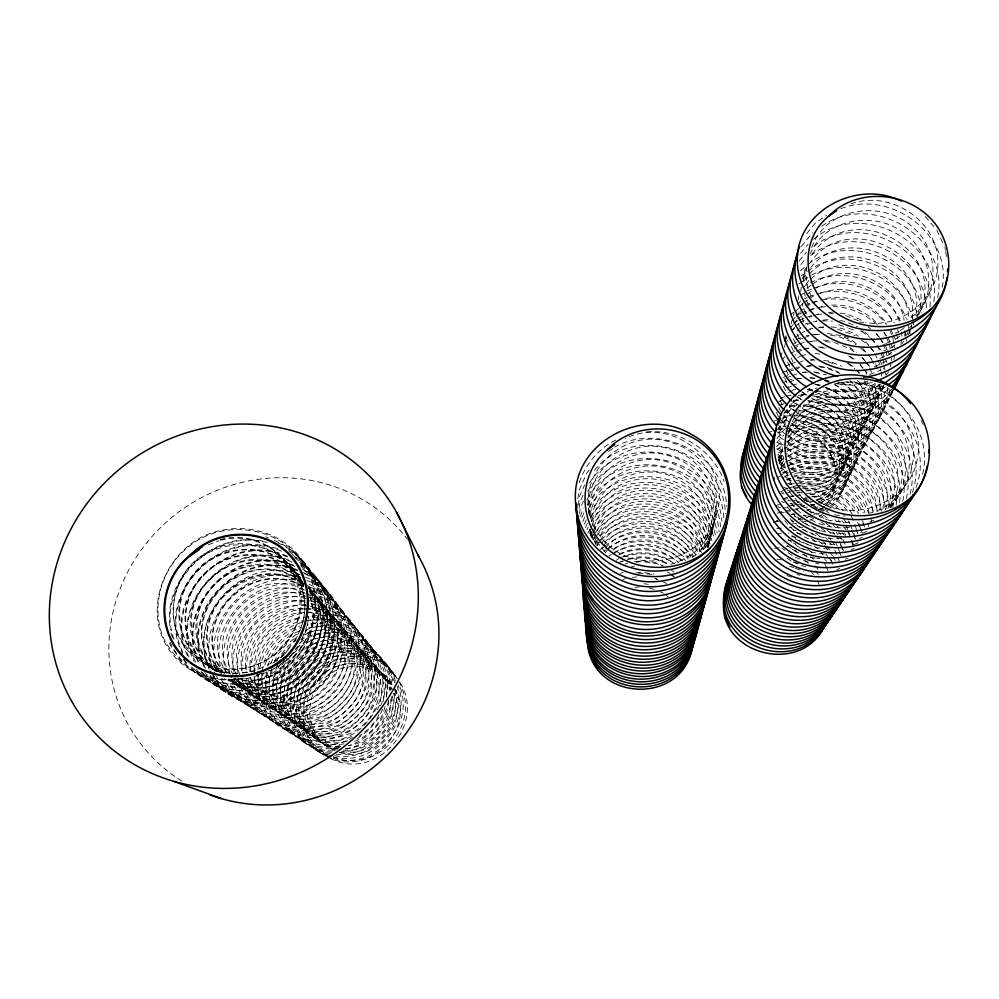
<?xml version="1.0" encoding="UTF-8"?>
<svg xmlns="http://www.w3.org/2000/svg" width="999" height="999" viewBox="0 0 999 999"><rect width="100%" height="100%" fill="white"/><g stroke="black" fill="none" stroke-linecap="round" stroke-linejoin="round"><path stroke-width="0.75" stroke-dasharray="5 3.75" d="M933.84 301.573C942.881 240.16 858.915 199.188 813.598 239.36M937.649 297.602C950.361 235.876 870.104 190.572 821.228 226.586M942.232 287.362C952.484 233.304 888.698 188.424 839.822 209.091M922.601 474.225C934.827 424.85 886.538 375.449 837.199 382.942M896.178 505.119C902.497 448.838 827.921 409.041 784.153 444.368M899.5 502.522C908.703 445.092 833.054 402.035 787.549 437.187M902.734 501.373C915.671 441.183 838.124 394.143 789.809 430.706M906.23 498.651C921.727 436.675 842.394 386.213 792.145 424.051M929.969 306.918C935.801 248.077 856.293 210.04 812.199 247.565M910.002 494.305C926.597 431.668 847.664 379.283 795.766 416.333M892.944 507.642C895.966 454.333 827.284 417.557 784.34 448.826M915.721 315.534C926.922 259.315 846.265 223.739 810.826 267.407M887.574 387.212C889.772 436.251 825.923 465.322 788.398 436.151M889.759 389.485C885.951 435.614 824.038 457.754 789.198 429.57M893.893 360.015L894.942 350.786M879.982 510.314C883.416 464.135 822.015 432.879 786.663 462.724M900.936 344.817L901.573 339.148M882.854 509.328C891.12 458.903 821.74 423.951 785.326 459.315M904.694 335.976L905.181 331.68M885.638 509.815C899.025 455.407 825.936 415.359 786.338 454.083M907.741 334.166L908.228 329.82M908.391 328.371L908.715 325.474M911.35 327.897L911.675 324.962M912.337 319.106C919.018 261.825 834.34 232.954 803.783 281.481M803.408 281.468L804.744 269.892L806.455 265.884M806.668 266.745L805.656 275.537L808.241 290.234L810.938 295.729M878.933 384.091C880.731 427.36 822.939 451.098 791.695 423.151M880.968 386.563C876.148 425.886 822.564 442.694 793.743 417.245M890.546 366.883L891.071 362.325M891.245 360.801L891.583 357.754M791.32 323.701L791.67 320.667M774.175 481.506L774.687 477.085M793.581 315.934L793.943 312.862M779.245 463.124L780.294 454.046L783.228 447.053M798.276 299.925L798.775 295.692M782.592 447.452L780.831 462.762L782.217 471.166M800.723 291.533L801.223 287.25M784.665 347.39L785.014 344.443M785.701 338.561L786.051 335.627M707.442 546.64C713.598 479.233 611.888 459.503 592.37 524.537M707.891 547.639C720.816 476.123 614.248 450.025 592.12 519.168M708.753 545.579C718.406 509.34 687.037 471.965 650.212 472.065C622.127 471.478 593.818 492.42 590.771 521.116M589.947 533.903L590.596 529.482M590.646 536.176L591.296 531.818M591.545 536.962L592.182 532.642M592.22 539.135L592.844 534.865M580.344 516.446L583.229 508.029M589.31 515.959C589.947 477.884 631.693 451.198 667.182 461.888C703.346 470.941 724.874 515.559 706.118 548.601M590.272 517.07C593.131 481.418 633.229 458.304 666.445 468.181C699.312 476.648 721.253 515.309 707.629 547.19M577.822 498.713L579.108 490.122L586.825 472.902L590.546 468.394M578.171 505.394L579.545 496.203L584.615 484.865M579.07 508.166L579.969 502.11L583.104 495.117M579.495 513.861L580.382 507.879L583.478 500.961M385.04 706.405C381.793 722.127 369.817 736.063 354.545 741.258M388.561 701.186C387.45 722.839 370.055 742.844 348.376 745.629M383.079 701.56C394.155 650.711 321.004 625.736 295.204 669.08C268.319 706.855 313.187 758.016 353.871 735.127M386.151 697.314C397.789 651.997 342.782 612.662 302.884 635.864M388.524 699.887C385.302 721.141 368.631 739.472 348.214 745.816M391.808 696.44C390.159 722.227 369.343 745.654 343.731 749.562M380.219 679.869C379.558 718.081 339.635 748.913 302.56 738.286C275.1 730.731 256.281 700.524 263.274 672.664M302.834 622.29L305.157 608.541M306.493 626.548L305.994 629.532L299.712 643.456M308.117 620.666L306.593 629.707L299.625 645.179L289.922 657.267M308.379 619.155L308.878 616.146M267.62 672.539C251.036 738.423 340.696 768.743 373.813 712.699C402.922 668.456 357.167 607.817 306.768 625.237M272.165 670.916C254.545 718.181 309.615 763.099 352.61 737.474M258.466 674.625C250.849 729.57 321.154 758.753 358.379 720.316C400.824 681.118 366.633 605.831 308.541 616.57M259.578 669.018C263.424 647.177 280.956 628.608 302.085 622.302M271.578 668.968C256.343 716.433 320.155 749.787 353.084 714.472C390.559 680.431 355.981 614.772 306.543 628.359M249.937 671.49C252.16 642.407 275.961 616.221 305.157 612.949M254.245 673.076C256.556 646.478 277.11 623.751 302.759 617.22M262.213 671.615C264.211 650.524 279.92 631.693 300.324 625.948M266.658 671.728C257.243 718.069 319.143 745.304 350.174 711.937C385.739 680.032 357.167 615.621 309.116 624.225M267.807 665.958C271.928 650.262 284.178 636.463 299.563 631.006M257.954 670.042C259.84 645.654 279.757 623.751 304.195 620.829M912.399 492.332C933.915 430.557 858.303 374.4 803.258 405.681M915.983 487.562C938.373 429.058 869.467 370.267 814.123 395.292M887.861 508.591C907.554 451.398 826.56 405.494 786.75 450.149M889.747 507.242C915.758 446.728 828.121 395.704 787.175 446.103M891.096 507.292C925.012 442.12 829.27 384.59 786.663 443.119M883.016 386.014C873.663 420.954 826.273 434.815 798.376 412.949M883.316 386.551C870.504 416.77 827.884 426.698 801.847 407.667M908.553 334.765L910.788 329.27M917.482 316.084C940.334 254.608 847.177 209.478 810.639 262.025M918.63 314.935C951.21 247.702 849.912 195.954 810.464 256.493M892.157 390.347C881.792 432.717 824.812 450.224 791.233 423.701M892.644 390.759C879.232 428.933 826.248 442.245 794.567 418.556M789.023 429.72C802.622 386.588 863.71 377.822 894.005 408.653C928.758 438.861 914.697 501.685 869.842 513.136M787.949 433.479C803.208 393.244 861.163 386.625 890.134 415.934C917.207 440.359 915.996 488.823 884.927 509.29M778.071 460.477L782.692 449.413M778.171 461.276L781.605 453.084M784.153 341.333L786.438 335.939M784.964 341.67L786.663 337.674M780.444 356.643L782.117 352.734M811.762 247.527C825.823 206.406 884.452 199.313 913.835 228.222C941.258 252.035 939.147 300.362 907.716 319.68M810.226 254.121C823.251 221.216 867.432 211.638 896.727 228.296C927.796 244.143 940.234 289.211 916.308 316.208M802.209 278.671L806.742 268.069M803.109 279.345L805.344 274.113M377.497 709.827L379.782 704.632L381.793 692.082L378.633 664.198L373.064 649.612L363.873 637.075L351.71 627.409L337.387 621.253L321.853 618.98L308.991 620.429M378.796 714.797L377.098 718.656L369.218 728.583L359.128 736.201M380.419 706.043C401.873 660.814 350.749 609.59 305.394 630.369M382.654 709.065L378.896 717.569L369.218 729.745L356.805 739.06M587.025 529.657L588.274 526.848M587.936 533.204L589.785 529.033M594.005 532.23C612.1 475.674 702.547 488.748 705.032 547.639M593.069 539.835L594.218 537.237M597.102 530.731C619.417 482.442 698.85 496.765 703.483 549.562M594.43 542.12L596.141 538.261M596.016 543.781L597.265 540.958M597.427 545.679L599.288 541.483M586.888 499.837C617.332 440.896 715.659 460.514 720.516 526.86M581.78 517.607L584.19 512.212M587.2 505.457C617.245 447.215 714.347 466.62 719.118 532.155M582.754 521.615L585.127 516.283M584.278 524.213L586.625 518.943M585.464 527.447L587.362 523.176M593.793 527.11C614.298 467.482 706.967 484.677 706.817 547.14M579.258 482.529C585.601 463.748 599.425 447.652 617.407 439.26M297.015 637.1L292.532 644.392M299.363 631.868L301.136 627.946M276.848 661.251L278.858 657.105L288.836 645.342L296.403 639.984M280.369 664.185C254.882 704.982 296.503 758.89 342.532 744.904M264.785 665.047C271.179 648.239 284.103 633.191 301.411 627.272M270.542 663.823L275.287 654.058L285.377 642.182L298.127 633.154M277.722 665.172C254.982 713.786 319.493 754.432 355.919 716.957C395.629 679.695 353.559 612.424 302.959 634.377M285.065 660.376C253.122 708.753 318.319 759.814 358.691 719.38C400.199 679.57 351.598 612.175 300.824 639.76M274.063 662.162L277.922 654.258L286.551 644.143L297.44 636.475M825.811 505.357C852.734 476.56 825.049 424.063 786.3 428.596M890.072 507.455C917.144 479.945 906.48 430.769 873.176 413.261C845.129 397.215 805.544 404.92 788.511 433.279M890.733 507.529C936.425 441.508 833.253 373.339 788.049 437.662M830.644 507.879C863.248 477.772 836.613 419.568 793.556 420.329M902.097 343.506L903.958 341.109M886.013 375.187L888.673 371.753M882.017 385.414C865.446 405.644 834.577 410.015 811.65 398.501M883.853 385.489C868.443 410.901 831.967 418.643 806.942 403.321M891.832 389.048C871.802 413.037 834.977 417.994 807.617 404.133M892.219 390.821C872.926 419.418 829.944 426.386 801.473 407.892M892.594 392.557C874.1 424.4 828.021 434.19 797.976 413.286M909.814 327.647L911.725 325.174M905.906 335.676L907.791 333.241M703.546 549.487C728.571 516.52 707.392 464.922 667.931 455.432C629.657 443.419 583.978 476.198 589.497 517.382M779.42 459.34L783.079 454.745M779.095 463.174L784.527 456.356M780.569 464.66L784.153 460.164M780.256 468.319L785.501 463.561M777.684 429.72L788.186 416.571L791.957 413.848M778.308 432.954L785.851 423.501M776.76 442.594L783.778 435.089M776.473 446.665L782.766 440.646M285.314 653.383L287.125 651.136M289.485 656.83L299.088 644.855M784.003 413.449L792.157 403.271M781.88 420.342L790.596 409.453L798.813 403.521M782.042 360.015L784.702 356.743M596.478 545.616L599.213 542.245M605.406 552.634L607.255 550.349M790.246 328.047L793.044 324.6M793.98 323.451L796.79 320.005M792.781 329.52L794.63 327.235M785.202 343.306L787.949 339.935M590.047 533.916L591.957 531.58M592.907 530.407C620.629 487.937 693.668 498.901 708.266 547.29M591.233 537.524L594.068 534.053M595.017 532.892C622.29 494.817 688.898 504.045 705.344 547.714M593.344 539.91L595.204 537.612M596.141 536.475C622.976 500.961 685.252 509.003 703.071 549.5M595.392 542.232L597.24 539.959M600.262 540.297C622.976 502.847 686.338 511.85 698.164 553.846M601.348 543.781C623.426 509.14 682.567 516.508 695.816 555.219M797.776 304.37L800.686 300.811M600.511 549.525L602.409 547.19M603.359 546.028C625.474 515.059 679.22 521.903 693.656 556.83M795.529 312.063L798.388 308.541M799.35 307.367L802.222 303.846M605.332 548.214C627.422 521.316 674.15 527.022 690.946 557.017M792.382 320.729L795.216 317.245M796.166 316.084L799 312.6M800.649 253.284L808.079 244.218M588.973 513.661C619.43 462.2 705.569 477.41 715.609 536.513M799.113 261.051L806.455 252.098M591.071 516.695C620.579 469.555 700.549 483.466 713.723 537.162M800.911 264.598L804.869 259.765M591.483 521.64C620.292 475.799 698.301 488.598 711.912 540.746M800.486 270.729L807.142 265.01M590.746 527.859C618.281 482.105 695.591 492.732 710.039 544.005M598.988 531.83C622.976 490.134 693.731 502.672 701.773 550.012M600.124 535.514C623.9 496.491 689.685 507.729 700.311 551.86M805.818 284.29L809.39 279.92M587.799 491.296C621.228 434.84 716.87 455.507 721.952 521.428M806.692 233.616L815.259 223.177L826.548 215.247M801.273 246.453L812.562 232.692M588.686 508.279C619.817 455.631 708.378 472.09 717.132 532.892M594.492 470.292C634.115 420.816 723.501 449.787 725.424 513.623M589.435 482.942C625.312 426.698 721.765 452.26 723.913 519.318M281.531 657.354L290.06 647.352M821.19 509.228L824.65 506.318M819.405 501.785C857.816 479.895 837.274 419.855 794.829 420.829M820.853 503.384C861.613 474.862 821.89 410.626 777.771 428.484M900.224 330.681L904.894 327.173M899.849 336.188L892.532 340.784M894.929 344.98L891.52 347.552L883.491 350.849M891.595 352.435L887.886 355.232L879.969 358.491M886.787 360.876L874.325 366.845M879.195 384.69C862.836 399.013 837.986 402.26 818.231 393.456M692.607 557.217C732.991 528.334 716.333 459.378 668.706 448.788C627.722 435.664 579.72 473.801 589.934 517.27M826.285 505.969C871.253 479.22 845.579 408.653 795.541 410.077M823.001 511.088C868.805 485.189 844.242 413.798 793.78 415.147M819.767 516.108L824.6 512.45M825.811 511.538L829.445 508.791M885.326 387.088C866.408 399.912 840.559 402.435 819.48 393.469M888.923 388.623C868.119 407.242 836.2 410.164 811.4 398.102M272.889 663.149L284.415 654.507M284.852 660.789L275.037 668.144L268.007 671.041M286.076 659.864L288.524 658.029M288.948 658.478C257.717 685.164 205.107 689.622 175.449 657.642C135.652 615.209 165.759 541.495 220.492 530.544C246.965 524.612 275.662 532.092 294.955 551.398C315.896 574 329.47 604.083 319.755 634.889C306.73 680.094 249.55 705.631 208.491 680.631M778.521 453.047L783.179 449.675M778.046 457.879L783.066 454.233M779.744 461.026C818.743 432.205 882.092 461.163 885.501 509.677M780.182 464.972L782.642 463.186M779.944 471.878L786.825 466.883M787.974 466.046C822.901 441.421 877.022 469.992 877.022 512.699M777.909 477.534L780.431 475.699M781.693 474.787L787.999 470.204M783.403 477.609C814.035 455.556 862.924 475.974 869.13 513.111M608.965 556.093L611.425 554.32M786.026 428.484L783.578 430.257L777.06 438.424L781.543 443.843L785.089 446.303M777.085 449.488L782.979 445.217M600.923 535.427C630.032 507.23 683.666 516.071 701.448 552.609M601.036 540.009C628.796 513.311 678.733 519.98 698.363 553.134M793.056 402.135L808.541 390.971L816.907 387.799M604.657 541.957C631.206 518.793 676.66 525.549 695.604 555.169M601.273 548.863L603.583 547.19M604.732 546.366C630.144 524.213 673.626 529.532 692.894 557.155M603.896 551.323L606.405 549.512M607.654 548.613C631.705 529.782 670.067 534.552 689.372 557.966M612.974 550.137C634.502 532.817 669.854 538.186 685.526 560.851M612.961 554.433C633.091 538.261 665.421 542.02 682.005 561.538M616.371 560.252L618.681 558.591M608.179 549.213C630.819 527.509 671.615 532.217 688.199 558.953M777.297 402.647L785.052 398.501M791.096 330.969L794.555 328.496M791.408 313.836L793.805 312.138M796.428 316.046L799.974 313.511M608.528 451.398L613.336 447.977M794.317 323.177L797.814 320.679M794.929 337.562L799.687 334.178M794.043 343.506L796.39 341.833M794.33 348.489L797.826 346.004M799 283.953L807.766 277.734M299.712 643.131C335.239 615.459 393.156 645.491 389.972 690.858M802.909 287.525C836.937 262.225 892.169 279.121 906.418 319.056M800.624 295.342L804.295 292.744M799.937 311.438L804.919 307.917M806.168 307.043L811.151 303.509M797.714 318.856L801.41 316.246M802.647 315.372L807.567 311.888M795.554 326.099L799.2 323.514M800.411 322.652L804.07 320.067M797.04 330.619L801.847 327.197M810.826 255.557C853.196 221.453 925.611 254.208 926.523 309.19M808.316 264.173C848.588 231.668 918.368 260.602 921.802 312.862M801.323 275.799L806.405 272.203M807.667 271.303C846.315 242.183 911.026 267.894 917.219 316.433M295.854 648.801C318.194 628.983 356.968 635.376 371.004 662.037C386.326 689.535 369.268 726.935 339.011 734.54C309.702 743.331 277.71 717.969 280.494 687.287C282.168 656.468 315.085 633.241 344.692 641.97C374.75 649.825 388.673 688.049 372.115 713.935C357.068 740.271 316.995 746.915 296.004 724C274.837 701.71 283.753 662.674 310.552 649.175C336.925 634.228 373.988 649.537 380.507 679.545M806.942 288.099L811.588 284.815M812.749 284.003C844.555 259.565 898.076 280.332 904.107 320.242M807.105 294.268L813.473 289.76M803.483 302.959L808.516 299.4M809.777 298.501L813.548 295.829M810.564 279.096C844.492 247.764 907.567 273.077 908.965 319.68M806.73 517.682L812.362 515.072M813.76 514.41L816.583 513.111M894.942 333.266L899.063 331.568M885.751 343.569L891.17 341.346M869.592 374.662L880.906 370.005M867.769 381.143L863.573 382.867L848.476 385.027L834.827 383.616M874.275 384.053C859.277 391.795 840.958 394.443 824.974 388.261M814.035 497.415C862.037 483.416 848.263 410.776 799.887 410.851M809.315 502.872L814.797 500.624M816.158 500.062C862.886 480.569 840.571 410.564 792.257 416.246M811.463 505.444L814.173 504.333M670.903 564.185C732.966 546.64 731.368 458.566 669.505 441.97C618.706 425.761 567.245 483.391 596.565 530.656C623.688 578.633 704.045 567.207 716.832 513.611C732.13 462.637 671.79 414.76 625.199 438.611M806.855 510.726L809.552 509.615M869.742 521.94L873.9 520.229M862.886 533.041L866.945 531.381M859.59 538.374L862.262 537.287M853.745 544.655L860.339 541.957M851.31 549.438L854.17 548.264M881.006 384.54C863.823 393.019 842.881 394.593 824.937 387.662M256.618 675.224L262.163 672.951M816.807 500.287C872.539 486.376 867.756 405.831 812.412 395.866M818.755 503.034C872.339 486.363 861.737 407.105 807.617 400.836M815.396 507.879L818.031 506.805M823.288 504.657C871.478 483.166 853.958 408.191 802.921 405.694M810.801 513.161L813.411 512.087M819.917 509.428L823.825 507.842M816.046 514.36L821.777 512.012M809.827 520.167L814.085 518.431M845.341 559.178L848.126 558.029M836.937 569.542L839.659 568.431M623.601 556.893C640.059 550.973 659.49 553.808 673.988 563.424M620.704 561.925L623.476 560.864M620.429 573.326L623.114 572.29M622.877 579.532L625.511 578.521M780.619 468.818L786.288 466.645M787.699 466.108C823.313 450.299 869.367 473.876 877.709 511.85M782.841 472.714C817.681 455.631 863.311 476.923 874.1 513.898M785.014 476.511L789.173 474.912M787.15 480.219L789.884 479.17M613.91 548.351C637.137 536.038 667.107 540.459 685.926 558.766M613.886 552.547C635.801 541.046 664.397 544.018 682.679 560.976M619.492 554.47C638.411 545.978 662.237 549.1 678.284 562.225M775.436 505.906L779.532 504.333M625.049 564.123L627.672 563.124M777.21 513.286L783.878 510.726M773.688 522.365L777.609 520.866M786.825 451.498C828.421 428.059 887.337 458.991 889.335 507.242M785.501 462.087C823.463 442.345 876.086 468.556 881.63 511.288M786.525 479.82L790.846 478.159M792.294 477.609C820.641 466.058 855.906 483.603 864.872 512.699M785.913 484.615L793.044 481.893M782.504 490.397L788.136 488.236M789.547 487.699L796.815 485.751M618.756 554.433C637.849 544.418 662.624 547.527 678.296 562.474M786.138 493.369L790.309 491.77M620.004 558.079C637.162 549.475 659.402 551.373 674.138 563.898M782.791 498.913L788.311 496.803M618.593 562.649L622.564 561.138M627.834 559.115C641.008 554.682 655.669 557.142 667.794 563.561M789.26 469.293C822.851 450.424 870.616 474.75 873.138 513.623M785.414 366.034L789.61 364.448M791.008 363.923L795.192 362.337M782.217 372.565L786.363 371.004M787.749 370.479L793.268 368.394M783.179 377.41L790.022 374.825M782.779 382.667L786.837 381.131M788.186 380.619L792.257 379.083M614.535 447.115C659.477 421.715 724.15 453.721 726.773 506.318M780.294 398.314L785.551 396.316M774.287 421.079L776.972 420.067M782.342 418.044L790.808 416.408M780.694 423.064L787.662 421.59M777.509 432.829L784.327 431.381M796.016 339.56L801.847 337.375M795.441 345.579L798.326 344.493M799.762 343.956L804.095 342.32M790.609 353.084L794.879 351.473M796.303 350.936L802.01 348.788M787.212 387.862L791.483 386.251M788.236 392.445L793.88 390.322M779.17 405.494L784.702 403.409M784.015 412.912L792.569 411.263M804.432 298.689L807.267 297.627M808.678 297.09C838.536 283.079 876.635 295.317 894.33 322.789M804.982 305.132L810.576 303.034M811.987 302.51L820.616 300.087M801.36 312.999L815.209 307.804M799.188 320.167L811.513 315.534M805.194 324.113L807.904 323.102M797.127 352.035L802.522 350.025M803.87 349.513L812.274 347.54M797.776 357.442L800.436 356.443M801.772 355.944L805.781 354.445M798.401 362.724L803.683 360.751M789.884 371.316L793.805 369.855M795.117 369.355L800.336 367.407M788.011 377.31L790.921 376.223M792.369 375.674L796.727 374.038M789.048 382.105L794.804 379.945M811.525 275.075C849.275 254.795 902.584 276.436 912.549 318.756M806.742 291.009L812.474 288.861M813.91 288.324C845.678 274.85 887.025 290.597 900.936 322.352M809.352 317.27L812.199 316.208M813.623 315.684L819.33 313.561M208.267 544.755L219.068 540.734M807.08 324.438L816.945 320.766M802.06 332.48L804.844 331.443M806.243 330.931L813.211 328.334M799.924 339.323L802.672 338.299M804.058 337.774L809.565 335.726M816.021 287.962C846.952 271.591 889.347 288.499 899.6 322.202M820.204 293.369C847.152 282.367 881.842 296.216 893.143 323.201M812.599 302.972L819.904 300.262M808.79 311.014L816.008 308.329M817.444 307.792L824.575 305.894M850.861 203.933C889.335 189.623 936.85 219.555 937.936 261.338C939.247 298.651 901.448 328.559 865.509 322.64M768.019 432.667L771.965 431.343M871.677 382.679L853.308 385.252L836.375 383.441M806.156 490.909C861.812 488.099 862.599 406.893 808.154 400.911M810.251 494.555C862.874 485.177 855.256 408.304 803.233 405.831M803.808 499.587L808.278 498.963M797.489 504.507L801.922 503.896M795.691 508.728L798.613 508.329M804.47 507.517L807.392 507.117M806.255 493.269C869.967 492.694 882.829 405.169 822.127 386.351M810.127 497.015L801.335 497.465M811.588 496.815C870.916 491.008 875.411 406.143 818.656 391.358M806.68 501.66L811.026 501.073M801.872 506.406L804.744 506.018M811.9 505.044L814.772 504.657M849.762 522.065L846.715 522.489L829.907 520.566L818.468 516.221M849.512 527.36C826.223 530.531 801.897 519.068 788.636 499.775M843.356 533.316C826.535 534.527 809.59 528.384 796.752 517.532M841.745 538.511C822.564 540.397 802.01 532.692 789.46 517.907M798.064 518.743L801.161 518.319M802.397 521.953L806.992 521.328M242.57 673.014L254.745 671.39M256.593 674.912L259.565 674.512M243.731 678.046L229.246 679.957L209.315 677.272L191.159 669.455M347.515 740.971C301.536 754.582 270.679 692.544 306.518 662.349C334.665 633.778 389.273 656.443 386.513 697.19M344.143 743.818C300.587 751.723 276.698 692.582 309.615 665.172C335.389 639.035 386.551 656.006 388.174 693.581M345.067 748.363C370.404 748.039 392.457 724.35 390.734 699.075M339.398 747.739C284.84 758.129 254.845 686.588 295.542 651.473C327.909 618.468 392.157 641.633 391.833 688.998M339.173 752.484C369.58 751.735 395.729 723.363 394.243 693.069M779.72 512.899L784.227 512.4M785.738 512.225L790.246 511.725M773.288 522.065L777.709 521.565M776.997 533.678L781.293 533.204M627.609 559.265L642.394 557.617L657.18 559.74L668.206 564.36M636.226 562.187L642.082 561.525L656.705 563.636L662.175 565.921M305.107 600.399C266.958 599.412 232.08 635.589 238.024 673.988M631.63 566.508L634.527 566.183M305.619 604.62C270.654 604.82 238.923 637.412 242.058 672.639M304.645 608.915C272.702 610.913 245.067 640.721 246.091 672.789M306.119 608.741C363.836 602.085 394.33 676.86 352.597 715.284C318.444 751.535 249.463 729.22 250.312 677.247M638.324 573.139L652.522 574.45M306.618 612.787C364.81 603.271 397.889 678.783 355.519 717.831C336.026 736.613 304.72 741.47 281.169 727.472C262.812 716.857 256.456 696.378 250.612 677.384M632.442 577.385L636.663 576.91M781.555 421.266L787.562 420.616M794.929 473.514C824.737 467.257 857.954 484.577 868.606 513.336M797.264 478.346C823.463 474.275 851.56 489.06 863.223 512.787M789.335 484.203L795.179 483.553M796.628 483.391C820.903 480.044 845.516 493.294 858.578 513.598M794.567 488.486L797.452 488.161M796.84 492.982L799.687 492.669M783.528 499.113L787.761 498.638M783.029 508.166L787.587 507.667M634.477 561.663L642.869 560.739L655.456 562.574L663.286 565.884M774.437 548.314L780.331 547.664M302.834 608.628C269.73 607.654 240.11 639.685 246.266 672.764M635.814 573.026L641.907 572.352L654.12 574.138M304.845 612.612C274.513 612.337 246.703 640.734 250.225 671.328M305.706 620.666C354.308 611.962 383.179 677.097 347.215 709.34C317.008 741.345 257.829 718.431 261.913 673.076M634.852 587.424L639.26 586.937M809.839 328.821L812.724 328.509M818.506 327.884L824.287 327.26M806.218 335.726L809.078 335.414M814.784 334.802L820.504 334.178M806.917 342.02L816.807 340.946M803.546 348.614L811.238 347.777M810.027 359.977L816.071 360.077M796.028 367.345L799.013 367.02M806.468 366.208L810.938 365.721M802.971 372.315L805.918 371.99M795.167 378.771L801.011 378.134M791.87 384.615L797.639 383.991M792.919 389.885L795.778 389.573M786.862 395.816L791.108 395.354M793.556 400.262L801.985 400.037M789.622 405.756L797.327 404.907M784.839 411.251L794.005 410.239M783.179 416.308L790.746 415.472M646.553 431.88C679.357 428.896 713.323 449.962 724.075 481.356M220.28 539.61C266.845 526.298 314.048 574.737 297.914 620.854C286.538 660.289 236.726 682.841 200.774 661.088C158.816 636.688 167.47 570.629 209.603 551.211C245.454 531.73 292.332 551.011 304.57 589.81M220.417 540.222C285.377 524.587 327.048 604.345 279.308 649.962C233.666 695.441 154.77 652.709 176.948 589.185C196.915 530.407 288.112 528.633 302.934 591.932C316.646 644.08 253.371 693.356 206.893 664.46M795.891 480.806C821.34 474.887 850.436 488.561 859.964 513.286M798.338 485.576C819.904 481.655 842.394 492.894 853.995 511.176M791.707 491.233L799.225 490.409M789.685 496.266L794.143 495.791M795.629 495.629L803.059 494.817M792.12 500.711L796.528 500.237M788.686 505.694L793.044 505.219M785.326 510.576L791.071 509.952M792.507 509.79L799.712 509.74M791.995 514.26L794.842 513.948M776.71 528.608L782.916 527.922M822.127 299.925C845.654 295.679 871.628 305.045 886.163 324.188M821.19 307.155L825.674 306.681M817.319 314.548L821.752 314.061M813.536 321.765L816.458 321.453M822.302 320.816L832.567 321.166M793.218 400.999L802.16 400.05M789.934 406.506L797.314 405.719M785.738 431.231C806.692 428.196 828.034 442.52 834.14 462.649M819.118 327.335L823.638 326.86M812.324 334.69L819.767 333.916M810.089 341.421L815.983 340.809M818.094 346.928L826.86 347.465M810.813 359.99L813.661 359.69M807.279 366.321L811.5 365.871M802.434 372.652L808.004 372.065M797.677 378.858L801.822 378.421M834.777 383.903C880.069 371.94 928.82 416.196 916.545 462.637C906.305 505.432 849.812 524.3 814.834 498.976M798.064 395.242L807.105 395.03M825.698 298.489C848.925 293.619 873.975 304.27 886.85 324.151M831.593 305.17C848.913 303.858 867.219 311.338 878.221 324.887M828.571 312.6L833.191 312.113M823.026 320.13L829.12 319.493M778.546 429.145L784.752 428.708M859.365 322.04L863.973 322.49M860.526 330.919L863.561 331.218M798.738 481.168C856.955 490.609 876.298 408.741 819.717 391.371M800.436 486.238L789.822 484.29M801.972 486.413C860.176 489.635 869.904 407.242 813.161 395.904M795.479 490.472L800.062 490.984M797.127 477.36C854.532 492.107 896.79 420.154 849.749 380.669M799.724 482.717C858.803 495.142 893.855 414.298 841.233 382.043M790.084 503.658L796.016 504.333M834.515 514.872L845.366 516.108M793.281 486.925L800.773 487.787M802.272 487.962C862.449 494.93 888.835 414.672 835.301 385.139M797.352 492.245L804.769 493.106M791.071 496.278L794.005 496.615M787.824 500.561L790.721 500.899M796.528 501.573L799.437 501.91M791.82 505.594L794.692 505.931M791.121 514.398L795.354 514.885M834.402 544.368C817.569 543.856 800.411 537.812 788.773 525.349M828.671 549.15L815.821 547.639L801.123 542.02L788.448 533.016M824.487 553.97L813.211 552.647L798.713 547.077L786.213 538.186M815.271 558.066L810.676 557.529L796.365 552.022L784.015 543.231M816.795 558.241L819.867 558.603M815.758 563.174L818.78 563.523M237.999 673.626C189.91 675.037 162.038 616.895 189.96 578.921C214.36 540.322 278.671 538.548 301.111 579.982M233.841 678.383C279.196 690.933 325.612 641.708 309.79 597.315M233.654 678.983C279.995 691.895 327.335 640.721 309.852 595.741M340.834 746.603C300.724 748.076 282.267 692.682 312.637 667.931C336.738 644.055 382.729 656.243 389.797 690.034M339.148 747.939C301.548 746.278 287.312 693.706 315.609 670.641C338.486 648.001 382.654 657.866 390.946 689.747M833.154 306.243L848.201 308.329L863.748 314.573L877.247 324.375M829.133 313.274L833.603 313.886M837.362 329.083L855.294 335.539M830.556 335.227L837.749 336.226L852.609 342.22L856.118 344.78M825.324 341.433L835.276 342.819L849.974 348.751L854.607 352.135M820.204 347.502L828.646 348.688M815.196 353.446L819.779 354.096M337.487 749.262C302.722 743.893 292.195 695.067 318.519 673.301C340.322 651.823 382.355 659.64 392.058 689.46M343.319 750.074C372.152 753.121 398.239 723.838 392.32 695.516M341.633 751.348C374.263 758.616 405.107 721.69 392.582 690.846M333.354 750.898C283.504 751.872 261.85 685.776 298.788 654.445C328.771 624.325 387.55 641.133 393.344 684.24M339.985 752.609C373.439 762.849 407.854 725.699 394.717 693.281M331.893 752.247C284.678 750.386 267.17 686.75 301.973 657.354C330.632 629.133 383.966 642.469 395.392 681.143M330.457 753.583C293.019 749.5 274.4 701.398 295.642 671.403C314.048 641.808 359.603 635.751 383.828 661.525M336.188 754.382C370.354 757.429 401.735 723.638 395.866 689.772M334.727 755.681C373.738 763.086 409.89 719.53 395.916 682.492M333.291 756.942C373.089 767.494 412.599 723.451 398.064 685.077M819.929 366.983L825.923 367.819L839.984 373.514M814.797 372.502L826.485 374.875M809.789 377.909L817.12 378.933M815.034 384.627L819.392 385.239M807.242 389.398L812.999 390.209M801.023 394.268L806.717 395.067M333.279 758.378C374.488 771.141 416.758 724.45 399.163 684.964M840.159 313.112L847.127 314.111L860.226 319.418L863.636 321.915M839.822 320.642L844.417 321.303L857.367 326.561M831.18 326.823L841.77 328.334L854.57 333.541L858.266 336.251M827.209 333.504L839.185 335.214L851.835 340.359L857.929 344.842M823.338 340.035L832.217 341.296M803.233 487.887C822.239 488.911 841.133 498.002 852.147 513.798M809.739 494.093L815.471 494.905L830.281 501.011L843.131 510.601M801.897 498.151L807.579 498.963M797.177 502.534L800.261 502.972M805.893 508.728L811.812 510.352M794.355 516.67L798.838 517.32M790.983 520.841L793.943 521.266M797.939 526.386L803.621 527.947M793.156 530.169L796.053 530.581M823.663 360.414L829.395 361.238L841.495 366.183M818.568 366.183L827.072 367.395L839.048 372.302M813.586 371.815L822.002 373.027M810.102 377.547L817.032 378.534M815.771 384.453L820.404 385.114M807.579 389.248L813.686 390.122M786.076 546.128L788.873 546.528M262.937 541.233C212.65 530.182 160.989 579.12 170.479 630.107M267.245 542.594C212.824 527.247 154.146 585.551 174.101 639.71M805.231 489.76C822.577 490.559 839.647 499.025 849.325 513.673M812.025 496.116L816.508 496.765L829.12 502.01L840.047 510.202M803.895 500.187L811.275 501.261M800.324 504.807L804.707 505.444M803.421 515.197L806.268 515.609M798.551 519.293L802.796 519.917M792.382 523.114L796.578 523.726M789.123 527.247L791.882 527.647M796.54 532.842L803.483 534.902M791.608 536.55L796.178 537.225M788.273 540.409L791.295 540.846M776.91 559.19L781.23 559.815M643.968 583.716L648.413 584.365M649.512 588.061L655.182 589.647M297.515 570.729C240.709 546.478 176.673 612.412 205.519 668.269M299.912 577.597C245.354 560.314 188.636 623.401 215.772 675.137M302.285 581.843C251.898 566.745 197.777 622.115 218.381 671.665M303.159 585.776C254.945 573.089 204.583 625.511 222.502 672.889M304.021 589.622C258.192 579.52 211.875 628.034 226.224 673.251M303.971 593.231C259.166 586.001 216.159 634.415 231.343 677.884M310.077 594.118C360.414 601.635 377.522 671.678 340.184 704.495C308.878 737.874 244.618 724.612 234.877 678.171M308.092 600.836C362.637 601.985 386.064 674.412 346.541 710.014C314.41 744.742 247.565 727.21 242.445 678.533M311.563 604.707C365.484 605.856 388.661 677.459 349.6 712.674C316.433 747.727 249.3 728.945 246.478 678.621M306.031 598.726C262.35 584.727 216.084 634.677 237.15 676.573M305.419 602.172C264.723 591.745 223.227 637.574 240.609 676.685M305.919 609.078C344.68 609.939 367.944 658.191 346.803 689.997C328.122 723.95 272.702 726.248 255.07 690.172L253.971 674.487M306.381 612.449C353.009 611.975 374.937 673.189 341.071 703.97C314.335 733.066 258.304 718.169 254.57 677.422M838.885 324.775L847.389 327.797M848.8 328.309L854.47 330.319M844.217 336.039L848.413 337.525M824.787 380.369L829.045 381.918M824.762 379.595L829.083 381.168M814.984 384.003L823.513 387.137M331.805 756.368C297.465 743.968 294.118 697.027 321.253 675.249C341.845 656.818 378.858 659.765 392.582 684.964M333.167 756.88C373.826 774.662 415.596 727.472 394.942 688.661M789.685 462.087C841.258 488.049 890.346 418.893 842.344 382.492M791.795 468.581C846.902 490.859 887.162 414.86 834.302 384.14M788.411 456.655C835.913 483.616 899.075 433.379 872.352 381.893M788.611 472.989L782.142 469.73M793.855 474.95C852.122 492.707 883.316 409.915 825.561 387.237M785.826 477.41L791.658 479.607M789.173 462.862C839.123 488.798 898.601 432.28 867.045 382.367M791.87 469.68C845.017 493.094 899.712 425.949 858.566 381.243M782.816 471.94L788.536 474.113M783.74 487.262L788.036 488.886M780.619 491.246L783.441 492.307M818.456 509.203L825.711 511.95M786.7 478.971L792.357 481.118M787.274 489.985L790.034 491.046M781.468 501.585L784.24 502.634M781.38 492.982L784.115 494.018M777.697 506.668L780.356 507.679M776.535 520.454L779.395 521.565M808.203 562.275L794.068 556.843L781.88 548.139M793.231 562.075L805.793 566.92M789.647 566.121L793.78 567.719M795.167 568.256L803.433 571.44M797.052 574.288L799.774 575.337M786.787 575.486L794.854 578.608M845.504 315.547L860.863 321.715M828.183 361.763L835.289 364.647M824.275 380.669L828.408 382.342M825.186 380.407L829.095 382.005M818.581 501.96L827.896 505.806L831.368 508.391M811.076 504.52L825.561 510.501L828.995 513.061M802.821 522.527L816.707 528.284L820.316 530.981M795.229 539.123L808.553 544.655M793.431 543.069L796.066 544.155M814.747 507.642L818.855 509.353M809.839 511.201L822.027 516.283L826.722 519.817M807.704 515.809L814.41 518.606M801.585 529.058L813.273 533.941M799.6 547.839L805.206 550.174M792.182 549.388L799.125 552.297M667.057 571.99L669.755 573.126M654.932 578.458L657.554 579.557M662.799 581.768L666.733 583.416M655.094 578.433L657.904 579.62M660.639 591.957L663.373 593.119M265.734 536.825L268.531 538.024M274.126 540.409C299.712 550.262 316.733 575.524 325.112 600.711C328.996 620.004 325.437 639.947 315.634 656.955C295.279 690.559 248.289 704.782 213.961 684.153M277.972 542.869C317.47 560.039 330.145 613.648 307.367 649.038C286.413 683.528 238.162 698.189 202.884 677.01M277.747 548.826C217.645 527.122 152.984 595.416 182.642 653.746M281.543 551.248C221.79 524.737 152.959 594.08 183.317 653.383M287.55 556.318C227.872 528.334 157.792 597.964 188.436 657.617M287.25 556.98C228.172 529.245 158.754 598.176 189.086 657.255M289.136 560.214C230.357 535.676 164.398 603.633 194.056 661.375M292.145 562.275C232.28 533.004 160.889 606.967 197.315 664.76M293.731 565.309C235.652 540.534 170.092 607.892 199.538 665.047M302.26 568.955C322.302 580.044 336.326 600.661 343.256 622.227C348.426 646.415 340.297 672.027 322.889 689.46C293.394 719.705 236.438 715.247 216.608 676.323M294.867 566.558C237.275 540.359 170.692 607.504 200.187 664.685M297.789 570.092C241.159 545.841 176.461 611.001 204.395 667.195M303.396 572.489C326.136 583.428 341.758 606.755 349.875 630.082C354.945 653.683 347.04 678.683 330.07 695.691C300.337 726.623 241.234 719.917 224.525 678.746M304.458 573.701C347.065 593.081 352.972 655.631 319.168 686.213C290.147 715.846 234.016 713.049 213.224 675.349M300.1 574.8C244.056 552.509 182.517 617.145 210.714 671.74M305.582 577.147L312.437 580.082L326.386 591.146M306.681 580.506C352.235 596.103 361.413 661.413 326.523 692.619C296.94 723.014 239.997 717.669 220.717 678.446M309.091 584.353L319.792 588.935L333.404 599.737M308.791 586.975C356.593 599.6 369.605 666.52 333.529 698.701C303.546 730.219 242.62 721.89 228.234 679.045M311.114 590.646C359.091 602.559 373.064 669.355 336.9 701.635C306.543 733.803 244.168 723.638 231.843 679.32C282.904 701.385 337.063 639.21 309.74 591.108M212.487 668.269L223.152 672.839M221.566 672.851C183.441 659.465 166.995 612.712 190.484 579.245C212.225 546.066 264.011 539.035 291.858 568.381M230.757 679.495C283.341 703.571 340.259 636.775 308.579 588.473M228.047 679.632C279.558 711.101 343.693 647.589 314.273 595.441M303.359 586.276C248.838 554.308 182.842 626.061 225.499 675.711M303.059 586.775C249.076 555.119 183.704 626.148 225.949 675.312M304.171 590.022C255.157 562.787 193.769 625.399 226.686 672.702M305.269 593.194C256.368 568.943 198.801 632.092 232.355 677.247M306.618 593.781C342.782 608.291 348.926 660.814 320.804 686.251C297.552 710.077 252.497 708.216 235.427 678.171M304.982 595.704C259.977 577.847 209.84 631.131 232.979 674.662M310.352 598.014C346.066 612.35 352.172 664.248 324.388 689.385C300.175 714.372 253.459 710.064 237.612 677.909M311.338 601.011C348.501 613.648 356.306 666.882 327.884 692.444C303.446 718.044 254.458 712.324 241.109 678.146M310.989 603.371C350.199 613.935 360.889 668.893 331.306 695.429C306.506 721.728 255.644 714.285 244.53 678.383M197.103 673.289C253.796 707.929 328.783 649.812 313.012 586.351C300.662 529.408 225.562 511.55 184.665 550.074C159.678 572.427 150.1 610.476 165.01 641.108C179.146 665.921 205.594 684.003 234.628 684.427C291.783 685.689 335.04 618.081 306.693 567.457M219.28 687.587C253.147 707.941 299.525 693.93 319.605 660.764C339.073 629.657 331.83 584.103 300.237 563.861M229.508 694.168C262.487 714.023 307.692 700.411 327.235 668.069C350.587 630.794 332.492 584.39 298.102 561.251M335.976 750.174C304.233 741.458 296.89 696.515 321.378 675.898C341.733 656.293 378.771 661.076 392.108 686.463M334.727 750.336C305.931 739.61 301.486 697.727 324.176 678.458C343.444 659.964 378.758 663.011 392.52 686.588M327.635 754.682C287.812 744.705 277.51 688.811 308.154 662.999C333.766 637.899 382.592 645.566 396.029 679.745M327.622 755.306C289.935 744.093 281.98 690.371 311.151 665.746C335.714 642.032 380.494 647.689 396.64 678.371M330.444 757.155C293.132 746.028 285.214 692.844 314.086 668.431C337.462 645.953 380.344 649.737 396.915 678.433M330.357 758.303C376.785 783.191 429.071 721.94 398.089 679.745M794.38 561.85L798.576 563.823M305.469 584.365C264.922 557.892 206.818 591.221 203.996 638.286L204.308 655.232L209.128 669.28M809.29 388.673L812.874 391.121M802.197 392.045L806.93 395.279M797.614 396.928L801.111 399.325M800.561 406.78L793.468 400.974M808.84 388.386L812.474 390.884M801.648 391.833L806.43 395.117M797.115 412.075L793.318 409.465L789.41 404.92M797.002 396.803L801.722 400.062M792.569 401.735L800.199 407.005M789.685 428.921C822.502 459.103 884.914 428.496 874.799 383.129M789.185 407.192L796.715 412.412M793.318 417.694L785.202 411.138M787.712 434.565C823.114 465.959 885.913 430.944 870.991 383.591M786.987 440.909C828.271 474.7 892.432 425.736 862.836 377.884M790.009 422.852L783.204 417.207M787.974 428.733L783.129 425.349L780.319 422.053M786.263 447.127C829.095 480.681 892.519 426.086 857.417 380.607M783.228 451.585L777.022 445.954M787.899 454.832C834.977 485.014 891.957 422.527 850.311 381.056M787.2 435.314L781.206 431.131L778.433 427.859M779.32 436.788L785.239 440.921M786.425 441.745C825.649 473.089 894.167 436.9 883.266 385.714M777.959 454.333L783.728 458.366M779.645 461.813L786.5 466.595M777.484 442.307L785.676 448.052M786.85 448.876C829.907 478.846 895.928 436.613 879.058 384.228M776.947 448.613L783.316 453.084M777.697 455.669L783.99 460.089M779.657 463.449L784.64 466.958M803.233 498.988L817.007 508.653M811.712 512.862L800.599 505.044L790.109 492.607L788.885 489.985M787.025 558.091L791.832 561.538M868.143 327.01L870.566 328.771M861.65 331.318L870.042 337.425M861.225 339.86L868.331 345.03M860.801 348.201L867.319 353.833M848.538 355.981L855.406 361.001M847.364 363.224L854.844 368.693M864.847 332.055L870.529 337.163M849.162 347.04L856.393 352.347M850.124 356.193L856.081 360.577M848.7 363.411L854.595 367.757M823.276 515.084L830.731 520.654M825.961 523.251L830.868 526.935M827.359 530.344L831.006 533.079M815.796 533.391L821.752 537.862M820.928 521.715L827.896 526.96M818.443 541.058L823.151 544.592M807.766 549.4L812.324 552.847M810.376 556.618L813.76 559.165M821.003 527.897L827.896 533.079M811.188 538.124L816.745 542.32M814.11 545.966L819.055 549.712M803.283 554.045L809.29 558.578M804.982 560.526L808.541 563.224M671.528 570.254L673.888 572.052M670.928 574.013L674.412 576.685M669.954 573.975L673.289 576.523M664.547 594.018L668.081 596.74M288.386 549.987C330.507 574.063 334.553 637.175 299.5 669.205C268.281 699.075 218.456 698.426 189.286 665.896M289.148 551.535L303.034 562.537M292.732 555.232C316.271 571.815 334.915 598.626 334.453 628.309C333.204 647.602 324.912 665.671 311.413 679.482C283.454 707.554 230.794 708.066 207.03 674.55M294.618 557.667L307.192 567.632M301.086 565.322C341.546 588.473 345.579 649.138 311.913 679.994C280.994 710.252 228.459 707.467 202.51 672.252M300.699 565.933L315.172 577.41M304.707 570.766L319.006 582.105M300.874 577.922C245.692 522.677 153.858 601.236 205.394 662.587M300.424 578.346C273.326 549.762 222.889 556.58 201.786 588.935C183.254 615.322 189.897 655.344 218.069 672.202M300.487 579.133C244.867 531.018 161.551 608.978 210.839 666.321M302.31 581.356C275.474 554.77 227.385 562.724 207.218 593.593C190.709 617.557 193.868 654.432 218.456 671.715M301.648 581.555C244.63 537.537 166.121 618.856 218.531 671.89M303.696 583.94C246.603 535.214 163.761 621.091 221.316 673.363M303.234 584.253C247.939 545.629 175.025 621.415 221.316 673.488M308.054 588.086C367.295 638.299 288.624 730.731 229.832 679.77M302.884 584.74C248.152 546.49 175.936 621.503 221.766 673.064M310.04 590.421C364.348 641.895 286.988 728.683 230.245 679.32M309.528 590.671C344.655 615.322 338.336 672.315 302.547 693.106C273.189 711.775 230.132 703.521 212.1 672.964M309.166 591.121C338.112 610.976 338.349 656.468 313.349 679.732C291.596 701.335 253.047 702.859 231.693 679.882M309.465 592.732C340.734 611.425 343.294 658.828 317.12 683.041C294.63 705.818 251.835 705.893 233.179 678.421M326.186 756.493L315.659 747.939L307.854 736.862L303.284 724.063M229.907 679.695C287.188 720.828 357.043 637.949 308.354 587.337M216.471 671.615C179.133 650.424 175.474 599.637 207.118 571.728C233.916 546.952 282.33 549.675 302.21 581.668M199.6 672.427C214.448 687.275 233.429 698.026 254.87 698.176C274.6 697.627 293.331 689.772 307.879 676.498C331.231 653.733 338.374 616.408 322.927 587.312M193.956 668.756C209.028 683.803 228.259 694.73 250.012 694.879C270.017 694.317 288.998 686.35 303.746 672.901C327.41 649.837 334.69 612.037 319.031 582.554M306.78 585.027C319.38 594.08 328.209 607.542 331.031 622.877M786.413 409.89L790.284 414.398M783.491 414.747L788.261 420.329M781.568 420.604L785.351 425.025M778.758 425.237L784.365 431.793M777.859 431.93L783.403 438.424M925.249 216.458L933.89 226.698M802.272 497.839L792.594 486.388L785.751 471.765L783.166 456.168M787.2 506.755L795.554 516.683M784.802 520.604L787.774 524.163M883.94 332.48L886.812 335.951M876.098 333.703L878.933 337.138M879.882 338.286L883.665 342.869M871.24 338.299L876.835 345.105M877.771 346.241L881.518 350.774M870.179 347.277L873.875 351.76M868.231 354.945L871.877 359.39M862.711 358.054L865.421 361.351M866.32 362.45L869.929 366.845M859.989 364.36L862.936 367.944M863.923 369.143L868.83 375.124M876.498 333.728L879.445 337.325M871.503 338.349L876.348 344.28M865.658 341.683L869.492 346.378M870.454 347.552L874.3 352.247M857.329 370.517L859.277 372.889M862.799 348.426L866.595 353.059M861.875 357.305L864.684 360.751M865.634 361.9L868.443 365.347M860.052 364.86L862.824 368.269M856.43 370.005L859.177 373.376M843.293 518.643L846.877 523.126M838.124 519.88L839.897 522.102M843.443 526.523L846.116 529.845M836.663 525.586L838.598 527.996M842.457 532.817L844.392 535.227M842.169 520.829L844.03 523.164M836.2 532.355L838.111 534.74M839.06 535.939L842.881 540.709M828.733 537.3L830.606 539.635M831.543 540.809L835.276 545.491M835.027 519.655L836.862 521.977M833.503 525.374L835.326 527.659M838.973 532.242L840.796 534.527M832.916 532.105L834.727 534.365M835.626 535.501L838.336 538.898M824.325 545.479L828.908 551.211M829.819 552.36L832.567 555.806M825.811 553.983L827.622 556.256M828.533 557.392L831.243 560.801M824.575 558.953L826.373 561.213M825.611 537.375L827.372 539.597M828.258 540.696L832.666 546.253M823.388 541.57L825.998 544.867M826.872 545.966L830.369 550.362M820.017 550.924L823.863 555.769M815.022 565.759L817.919 569.405M605.157 552.197L596.977 541.895L593.593 533.928M815.534 570.854L818.293 574.363M810.813 570.978L813.548 574.45M397.177 678.508C360.164 625.212 275.699 677.559 304.882 734.877C340.409 796.44 430.581 741.995 398.738 680.931M308.978 587.375C358.541 638.985 285.427 722.901 228.371 679.22C282.892 711.575 347.627 640.958 309.553 590.009M300.999 578.933C280.095 548.588 233.017 547.115 206.706 571.291C181.818 592.844 176.848 633.99 199.788 658.753M212.625 675.736L220.217 686.675M210.589 675.574C230.07 706.143 273.202 716.37 304.483 698.064C337.637 679.507 352.36 634.702 334.003 600.874M210.015 675.998C228.709 705.506 271.141 711.738 300.474 694.892C334.041 676.111 348.988 630.744 330.407 596.478M204.733 672.514L209.915 679.994M201.061 671.465L204.558 676.51M196.391 669.105L199.051 672.939M191.746 666.882L193.394 669.28M184.003 658.99L188.149 664.972M183.391 659.452L187.575 665.509M181.606 661.625L170.592 645.691L168.681 640.022M808.278 304.333L805.619 298.901L804.607 293.082M806.343 314.036L803.071 307.33L802.322 303.022M803.808 322.178L800.087 312.699M798.164 323.551L801.335 330.107M797.052 333.941L799.562 339.136M793.493 338.961L797.202 346.653M791.258 346.378L795.529 355.257M791.071 357.792L793.081 361.988M787.587 362.05L790.883 368.956M786.138 370.304L788.748 375.761M784.727 378.359L788.598 386.463M783.353 386.238L786.525 392.919M780.069 400.137L782.542 405.382M936.775 230.107L944.28 246.029M778.783 407.517L780.619 411.401M776.31 412.15L778.733 417.295M897.502 329.682L898.775 332.442M891.008 330.032L892.894 334.128M893.518 335.489L895.404 339.573M887.774 337.1L890.246 342.507M890.871 343.856L892.731 347.902M921.203 420.392L923.126 424.563M884.602 344.018L887.05 349.35M887.661 350.686L889.51 354.695M882.117 352.085L884.54 357.367M885.139 358.691L886.95 362.649M879.682 359.99L883.865 369.131M889.772 330.569L891.533 334.415M884.24 332.829L885.526 335.652M886.163 337.063L888.735 342.707M880.419 338.524L882.329 342.707M882.966 344.106L885.501 349.687M875.536 363.823L879.07 371.591M877.322 345.467L880.456 352.36M881.081 353.746L882.966 357.879M874.912 353.609L877.397 359.066M878.009 360.427L879.869 364.523L880.806 370.392M871.34 358.866L875.012 366.97M869.654 368.019L872.065 373.364M865.609 371.678L866.807 374.325M862.786 523.014L864.585 527.047M857.592 522.365L859.964 527.684M860.564 529.008L862.337 533.004M856.043 529.62L857.804 533.566M851.635 530.207L853.371 534.115M853.945 535.414L855.681 539.323M847.889 532.067L851.036 539.148M851.672 540.571L853.558 544.83M851.235 516.058L854.307 523.001M854.919 524.4L857.454 533.029M848.538 520.841L849.749 523.588M850.361 524.962L852.184 529.083M845.903 525.499L847.701 529.582M848.301 530.944L850.099 535.014M844.505 532.754L845.691 535.452M840.459 544.892L842.894 550.399M839.285 551.723L841.096 555.806M837.549 557.067L839.335 561.101M843.144 539.86L845.491 545.179M839.485 541.533L841.233 545.491M841.807 546.803L843.543 550.749M835.913 543.181L837.062 545.779M837.637 547.09L839.36 550.998M834.689 549.937L836.95 555.107M826.91 568.294L828.059 570.891M833.478 556.568L835.164 560.402M830.843 559.74L833.328 565.434M824.575 563.261L827.622 570.229M817.457 580.606L819.217 584.627M591.058 532.867L596.053 544.667M204.308 655.232L211.151 671.765M390.072 670.354L394.755 682.579M394.218 688.91L398.376 699.725M310.926 572.627C334.69 615.821 306.855 673.626 259.827 685.401C224.525 695.079 185.427 675.212 170.33 642.507M301.998 581.181L303.584 585.377M297.665 576.161L303.559 591.77L305.007 607.017M247.864 678.596C269.53 744.38 365.397 709.452 350.424 645.566C331.968 577.035 230.294 603.096 242.008 671.116M238.311 678.446C244.668 711.962 281.418 733.216 313.861 724.05C347.49 715.197 370.179 678.746 362.187 644.692C354.583 611.063 317.782 589.822 284.69 598.301C251.91 606.193 227.635 640.172 233.803 673.838M171.029 632.991L172.914 638.586M944.904 247.352L945.404 250.212M945.641 251.648L946.627 257.367M912.799 320.292L913.573 324.9M909.39 329.358L910.139 333.916M904.807 330.706L905.556 335.214M905.793 336.713L906.543 341.221M901.21 332.08L901.897 336.313M896.79 333.866L897.701 339.448M892.706 336.988L894.442 347.714M885.064 371.753L885.514 374.563M889.385 344.118L891.096 354.732M886.138 351.074L886.862 355.582M883.203 359.365L883.915 363.811M884.152 365.297L884.877 369.742M881.043 371.865L881.742 376.261M871.066 518.843L871.528 521.79M868.094 523.663L868.556 526.585M862.724 520.479L863.673 526.585M859.59 523.813L861.001 532.854M854.008 533.204L854.919 539.098M851.747 540.659L853.096 549.413M590.159 529.183L591.133 536.775M589.86 530.082L590.821 537.574M258.042 671.528C255.582 703.746 289.685 729.545 320.217 720.341C347.577 713.086 365.909 683.366 359.378 655.681C344.817 595.342 253.684 609.727 254.083 669.929M181.93 781.131A168.019 160.539 -39.6 0 1 155.07 533.179A168.019 160.539 -39.6 0 1 407.417 539.348"/><path stroke-width="1.5" d="M946.865 277.435C942.294 320.679 893.718 347.252 853.258 337.337C814.073 329.633 782.492 285.277 799.749 246.628M947.489 271.691L947.801 268.818M927.147 466.158C919.442 508.454 872.04 533.99 831.53 523.476C791.008 514.435 760.139 468.494 776.448 428.346M928.595 452.622L928.92 449.612M711.238 577.397C707.542 615.372 665.446 641.008 629.407 631.081C600.923 623.651 578.421 595.242 581.942 565.384M712.237 574.562C707.542 612.275 665.571 637.175 629.62 627.347C601.236 619.917 578.896 592.17 581.368 562.4M713.224 572.04C698.214 650.024 577.497 638.461 581.006 557.842M714.472 567.494C708.328 605.157 666.296 629.395 630.069 619.592C600.586 611.937 577.197 582.579 580.856 551.648M716.146 559.902C712.499 592.869 680.731 617.707 648.251 617.832C612.375 618.294 579.333 587.912 579.795 551.46M717.27 556.555C711.975 595.916 668.119 621.653 630.544 611.45C600.861 603.733 577.422 574.875 579.82 543.731M718.443 553.134C712.05 592.245 668.393 617.345 630.794 607.23C600.736 599.425 576.985 570.229 579.42 538.711M720.029 546.578C714.572 586.95 669.58 613.311 631.043 602.884C600.611 595.004 576.535 565.471 579.008 533.553M721.253 542.932C714.685 583.066 669.879 608.778 631.293 598.438C600.074 590.397 575.187 559.54 578.808 526.785M723.051 535.102C718.843 570.004 685.114 596.041 650.711 596.241C612.574 596.79 577.21 564.635 577.709 525.811M724.188 532.542C717.17 573.576 671.34 599.7 631.83 589.16C599.812 580.956 574.213 549.35 577.934 515.734M725.911 525.474C720.779 560.651 686.638 586.513 651.798 586.763C612.662 587.362 576.286 554.445 576.798 514.585M727.322 521.191C720.092 563.361 672.989 590.172 632.404 579.383C599.637 571.003 573.389 538.848 576.96 504.445M692.407 647.589C681.306 708.503 585.514 700.336 587.524 637.487M693.406 643.169C682.392 707.929 583.179 697.814 587.012 631.655M694.33 639.298C684.14 706.343 580.956 695.329 586.987 627.122M695.167 636.276C684.465 703.171 583.828 693.568 585.826 625.474M696.016 633.204C688.561 690.958 602.147 695.654 587.574 639.422M696.503 632.954C681.48 701.136 577.959 684.864 585.913 614.797M697.939 625.411C691.808 685.326 602.21 691.358 587.087 633.266M698.276 626.548C684.327 693.256 581.918 681.73 585.451 612.862M699.375 621.753C687.3 688.798 585.576 681.031 584.752 612.325M700.311 618.356C686.525 690.721 576.386 674.912 584.827 600.923M701.473 613.374C693.556 674.7 601.623 679.857 586.038 620.129M702.247 611.351C689.809 680.469 584.777 672.614 583.891 601.723M703.371 606.743C691.957 677.397 584.527 670.254 583.591 598.039M704.208 604.457C689.56 678.683 576.61 663.586 583.416 587.35M705.257 600.686C694.867 663.161 600.998 667.12 584.902 605.844M706.318 596.815C692.856 668.531 583.616 660.239 582.654 586.475M707.417 592.869C693.481 667.757 577.472 655.307 582.954 578.184M708.341 590.309C692.594 663.898 579.02 651.785 582.405 575.449M709.477 586.188C693.781 658.99 582.667 649.562 581.643 574.113M585.564 622.29L585.976 619.48M586.076 628.596L586.525 625.536M583.279 594.268L583.953 589.722M584.477 608.866L584.902 605.956M741.857 463.524C737.624 478.109 741.758 494.468 752.509 505.219M724.799 594.055C711.076 654.245 804.557 678.945 825.961 622.689M916.87 489.597C898.95 528.721 846.403 542.132 809.565 522.027C777.472 505.319 759.228 462.912 776.585 429.657M867.344 562.437C833.441 634.04 717.557 586.863 749.937 511.988M870.928 556.593C856.98 591.196 810.976 603.771 779.282 585.976C752.122 571.44 737.062 535.352 751.535 507.017M873.451 553.434C839.335 625.861 721.565 579.67 752.609 503.284M877.184 547.327C862.899 582.767 815.796 595.616 783.328 577.447C754.407 562.15 739.56 523.401 756.006 494.018M879.707 544.343C864.197 578.933 817.781 591.008 785.426 573.014C757.292 558.041 741.583 520.729 756.58 491.421M883.016 539.448C867.319 574.462 820.329 586.675 787.574 568.481C758.541 553.134 742.894 514.435 758.928 484.565M886.413 534.428C870.516 569.88 822.951 582.23 789.772 563.836C761.5 548.776 745.129 511.6 759.552 481.78M889.897 529.283C873.788 565.184 825.624 577.672 792.02 559.078C762.861 543.643 746.453 505.019 762 474.65M894.03 522.614C878.533 559.964 828.758 573.276 794.342 554.195C765.147 538.723 748.351 500.249 763.548 469.617M897.139 518.593C880.606 555.419 831.205 568.194 796.715 549.175C767.657 533.753 750.449 495.766 764.922 464.935M900.911 513.036C884.152 550.337 834.103 563.274 799.15 544.03C769.717 528.446 752.247 490.01 766.907 458.791M904.769 507.33C887.786 545.129 837.075 558.216 801.648 538.748C771.328 522.789 753.733 482.904 769.517 451.098M909.152 500.449C892.532 539.497 840.396 553.221 804.22 533.329C774.974 517.782 756.942 480.444 769.879 448.763M913.236 494.418C896.378 533.99 843.543 547.889 806.855 527.759C774.612 511.001 756.98 468.156 774.949 435.127M828.071 619.58C799.849 685.139 697.29 640.434 729.794 575.199M829.982 616.982C800.923 682.429 698.264 637.125 730.956 571.628M832.167 613.736C804.058 678.221 701.91 636.413 730.956 570.804M833.328 613.099C800.261 677.097 699.437 628.284 733.928 562.874M836.126 608.403C805.556 673.251 702.597 628.296 733.965 561.925M838.998 603.633C809.952 670.229 704.258 626.798 734.789 559.09M840.259 602.847C809.115 665.184 708.616 624.038 734.952 557.792M842.681 599.3C808.391 665.834 703.134 615.359 739.01 547.202M845.703 594.268C814.41 661.113 707.517 616.058 738.661 547.09M848.226 590.534C816.633 658.066 708.553 612.624 740.009 542.919M850.224 588.161C816.245 655.257 708.603 607.155 741.957 537.3M854.008 581.406C824.287 650.524 713.436 608.641 741.645 537.062M855.968 579.258C823.576 647.602 713.361 602.747 743.656 531.256M858.178 576.535C824.575 643.106 716.345 599.363 744.53 528.134M860.976 572.402C825.349 641.982 713.099 592.095 747.801 519.255M905.231 366.733L902.909 372.44L892.407 386.001M906.393 363.873L908.141 359.603M911.225 353.858L906.518 365.409L895.891 379.121L887.674 385.314M915.121 346.141L910.226 358.191L899.462 372.078L885.201 382.817M920.079 335.889C913.948 357.055 896.977 374.413 875.936 380.944M921.253 334.977C912.574 358.641 888.398 375.1 863.586 377.098M926.985 322.927C914.272 364.947 860.364 382.105 822.926 362.3C794.942 348.289 776.885 312.912 789.759 282.979M931.143 314.785C918.256 357.342 863.648 374.7 825.711 354.682C796.877 340.372 778.508 303.484 792.682 273.014M933.69 310.689C918.68 351.186 865.521 366.121 828.571 346.865C799.6 332.492 780.918 295.629 794.804 264.86M938.049 302.148C922.839 343.194 868.968 358.304 831.505 338.836C801.673 324.151 782.716 285.839 797.814 254.52M893.718 389.797L897.09 381.518M901.061 373.451L895.953 386.014L893.156 389.622M903.983 368.019L899.387 379.308L892.781 387.837M749.949 513.049C713.686 585.464 823.064 638.186 862.749 570.904M778.271 424.038L780.681 418.281M751.598 425.05C743.169 442.245 747.339 464.41 760.426 478.159M748.463 434.265C742.619 450.611 746.965 470.204 758.94 482.779M748.85 435.139C740.409 452.347 744.854 474.425 758.079 488.012M747.514 440.047C739.16 457.08 743.556 478.971 756.643 492.432M745.641 446.178C738.348 462.312 742.319 482.717 754.27 495.604M744.929 449.562C736.725 466.296 741.021 487.787 753.858 501.036M771.553 350.387C762.774 370.267 768.955 394.967 784.24 410.015M770.928 354.283C760.963 373.938 765.983 399.475 781.318 414.985M767.969 363.624C759.615 382.592 765.009 406.306 779.382 420.941M765.646 371.391C758.491 389.46 763.286 411.625 776.573 425.674M764.522 376.286C756.455 394.667 761.475 417.707 775.299 432.03M764.01 379.72C754.57 398.401 759.09 422.689 773.501 437.612M762.936 384.403C752.984 403.171 757.08 427.909 771.74 443.057M759.652 394.268C751.835 412.112 756.643 434.453 770.029 448.401M757.542 401.311C750.624 418.768 755.406 440.134 768.343 453.621M757.667 403.047C748.613 421.004 752.884 444.343 766.695 458.741M755.918 409.14C747.24 426.823 751.585 449.637 765.084 463.748M753.845 415.959C746.016 433.229 750.524 455.044 763.498 468.643M753.009 419.855C744.492 437.212 748.726 459.59 761.95 473.451M787.499 291.283C772.09 327.472 801.148 368.681 837.711 376.111M785.901 298.002C771.44 329.171 792.02 368.057 823.326 379.058M783.74 305.919C770.541 334.378 786.862 369.305 813.76 383.166M780.494 316.358C770.554 341.945 783.179 372.964 806.418 386.725M778.458 323.863C769.218 347.689 779.707 376.723 800.461 391.009M776.473 331.193C767.607 353.921 777.035 381.181 795.816 395.991M774.537 338.361C765.996 360.077 774.6 385.402 791.295 400.849M774.025 342.108C764.01 362.974 770.828 389.235 787.237 404.92M911.625 496.978C938.561 468.181 934.102 419.293 903.358 395.005C875.599 372.215 831.081 372.365 806.056 399.25C778.258 422.415 778.633 467.182 803.571 492.307C831.555 521.515 881.243 523.751 911.625 496.978C859.615 550.074 757.966 502.747 776.323 426.998C790.996 368.643 876.086 356.905 910.501 403.683M931.63 308.591C957.816 281.406 953.208 234.428 923.276 211.9C895.903 190.409 853.009 190.709 828.421 216.421C801.498 238.187 801.847 281.219 826.285 304.72C854.033 332.392 901.897 334.091 931.63 308.591C888.848 353.159 799.65 326.161 797.277 261.875C795.566 210.539 857.879 179.046 901.285 201.174M709.702 548.563C736.875 520.117 734.839 470.954 704.357 445.691C676.897 422.277 632.355 423.189 607.342 449.825C579.42 472.789 577.722 517.594 602.235 543.681C629.645 573.613 679.47 575.112 709.702 548.563C663.523 595.429 574.875 564.735 575.324 496.553C575.187 439.985 644.954 405.831 691.745 434.602C742.469 461.575 742.956 539.185 692.12 566.333C644.23 594.992 574.85 560.439 575.824 502.734M285.489 656.93C313.124 629.095 316.071 579.582 286.338 552.147C259.528 527.397 214.91 529.97 189.935 556.056C161.713 578.746 155.844 623.451 179.258 651.635C205.444 683.091 255.582 683.004 285.489 656.93L271.129 667.644M286.026 657.492C313.923 629.382 316.895 579.358 286.863 551.66C259.79 526.673 214.735 529.27 189.51 555.606C161.001 578.521 155.07 623.676 178.721 652.135C205.157 683.915 255.806 683.828 286.026 657.492L276.348 664.71M806.056 399.25L813.261 394.068M815.671 392.332L818.069 390.609M607.342 449.825L614.747 444.592M828.421 216.421L836.588 210.714M189.51 555.606L202.722 546.528M189.935 556.056L199.45 549.525M173.826 781.343L221.303 798.601M594.343 663.411L598.264 668.006M741.32 486.326L746.678 496.84M396.541 512.275A188.124 178.446 -38.1 0 1 227.747 788.398A188.124 178.446 -38.1 0 1 77.16 518.069A188.124 178.446 -38.1 0 1 396.541 512.275L419.218 557.442M724.475 616.246L729.894 627.16M588.498 651.048L593.693 662.037M417.707 554.782A168.019 160.539 -39.6 0 1 396.965 744.792A168.019 160.539 -39.6 0 1 209.578 794.717"/></g></svg>
